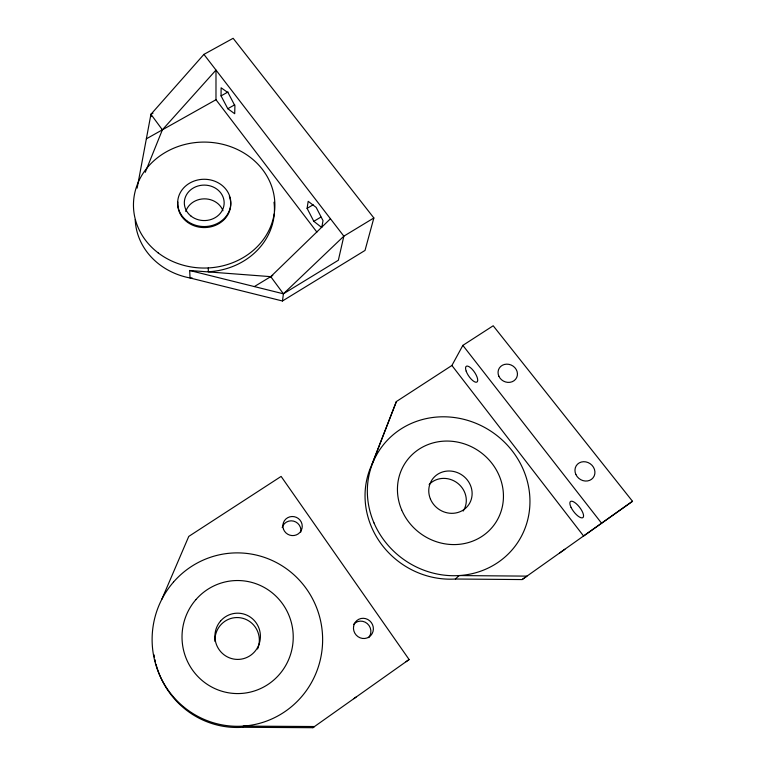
<?xml version="1.0" encoding="UTF-8"?>
<svg xmlns="http://www.w3.org/2000/svg" width="766" height="766" viewBox="0 0 766 766"><rect width="100%" height="100%" fill="white"/><g stroke="black" fill="none" stroke-linecap="round" stroke-linejoin="round"><path stroke-width="1.15" d="M316.904 232.108L215.983 99.724L215.993 70.07L162.382 129.818L145.262 172.302M221.058 95.884L221.115 87.793L228.067 92.686L234.923 105.785L234.693 113.722L227.789 108.715L221.058 95.884L228.029 91.977M135.209 219.603A69.237 61.922 0 0 0 190.045 277.972L282.453 300.99L283.42 293.809L343.848 236.167L373.865 217.965L233.132 38.3L203.919 54.386L150.931 114.306L137.143 188.12M307.099 208.371L308.191 201.324L316.186 207.423L323.022 220.656L321.749 227.512L313.821 221.326L307.099 208.371L313.179 204.752M373.865 217.965L365.018 250.434L282.453 300.99M242.745 727.288L243.195 726.111L314.462 726.532L312.863 727.7L242.745 727.288A85.399 83.906 88.1 0 1 155.996 664.17M371.979 464.368L396.376 401.547L451.902 365.478L462.856 345.38L493.189 325.77L632.505 501.29L522.115 579.565L455.368 579.019A81.866 76.504 35.7 0 1 380.874 543.477A81.866 76.504 35.7 0 1 371.979 464.368L396.376 401.547M161.789 599.366L188.762 536.411L281.122 476.414L409.111 659.536L406.037 661.738M192.343 278.125L190.045 277.972L189.681 270.494L270.752 276.65L330.443 218.76M455.368 579.019L459.14 575.563L526.931 576.128L522.115 579.565M353.835 698.697L356.094 697.06M559.506 553.1L564.868 549.27M632.505 501.29L583.596 536.018L451.902 365.478M312.863 727.7L409.111 659.536M189.681 270.494L283.42 293.809L338.361 260.239L343.848 236.167L203.919 54.386M254.35 286.58L272.782 275.415M313.821 221.326L320.877 217.104M227.789 108.715L234.731 104.798M146.354 138.828L215.983 99.724M151.151 116.614L150.931 114.306L152.989 113.167M462.856 345.38L601.559 523.188M150.931 114.306L162.382 129.818M270.752 276.65L283.42 293.809M208.275 267.947L208.323 271.758A70.213 62.621 0.1 0 0 274.266 213.877M429.132 484.524A21.659 20.242 35.6 0 1 457.656 483.222A21.659 20.242 35.6 0 1 463.181 511.066M155.421 661.872A85.399 83.906 88.1 0 1 154.914 659.555M154.464 657.209A85.399 83.906 88.1 0 1 154.081 654.863M214.978 641.448A22.597 22.204 88 0 1 240.917 617.884A22.597 22.204 88 0 1 257.596 648.984M353.509 624.482A10.082 9.68 56.8 0 1 367.297 623.601A10.082 9.68 56.8 0 1 368.705 637.657M282.185 527.544A9.585 9.364 27.1 0 1 293.502 521.1A9.585 9.364 27.1 0 1 300.77 532.073M229.379 196.45A26.513 23.612 0.1 0 1 207.442 227.406A26.513 23.612 0.1 0 1 177.827 201.994M185.765 211.502A19.466 17.407 0.1 0 1 204.053 198.854A19.466 17.407 0.1 0 1 222.963 210.746M274.008 202.214A70.213 62.621 0.1 0 1 274.41 211.521M575.869 474.47A10.36 9.278 36.8 0 0 593.095 477.783A10.36 9.278 36.8 0 0 585.875 461.888A10.36 9.278 36.8 0 0 575.869 474.47M498.848 376.183A9.901 8.914 27.3 0 0 515.537 379.333A9.901 8.914 27.3 0 0 508.873 364.329A9.901 8.914 27.3 0 0 498.848 376.183M466.159 371.108A9.527 3.476 55.7 0 0 476.682 382.177A9.527 3.476 55.7 0 0 472.067 369.155A9.527 3.476 55.7 0 0 466.159 371.108M571.082 507.418A10.178 3.658 52.3 0 0 582.926 517.596A10.178 3.658 52.3 0 0 576.109 503.578A10.178 3.658 52.3 0 0 571.082 507.418M220.579 621.015A23.114 22.741 87.5 0 0 233.209 658.961A23.114 22.741 87.5 0 0 259.214 628.924A23.114 22.741 87.5 0 0 220.579 621.015M430.415 498.982A22.166 20.663 35 0 0 467.662 506.106A22.166 20.663 35 0 0 453.252 471.396A22.166 20.663 35 0 0 430.415 498.982M353.586 626.425A10.245 9.834 56.1 0 0 366.971 637.992A10.245 9.834 56.1 0 0 369.71 620.805A10.245 9.834 56.1 0 0 353.586 626.425M283.439 529.115A9.738 9.498 26.2 0 0 299.956 532.36A9.738 9.498 26.2 0 0 294.278 516.696A9.738 9.498 26.2 0 0 283.439 529.115M401.643 509.85A54.195 50.527 35.1 0 0 492.768 526.644A54.195 50.527 35.1 0 0 456.919 441.972A54.195 50.527 35.1 0 0 401.643 509.85M373.98 522.9A83.13 77.567 35.3 0 0 513.862 547.776A83.13 77.567 35.3 0 0 458.087 418.102A83.13 77.567 35.3 0 0 373.98 522.9M173.48 582.093A86.711 85.256 87.8 0 0 220.426 724.55A86.711 85.256 87.8 0 0 318.206 612.13A86.711 85.256 87.8 0 0 173.48 582.093M195.904 599.625A56.521 55.602 87.6 0 0 226.64 692.445A56.521 55.602 87.6 0 0 290.324 619.091A56.521 55.602 87.6 0 0 195.904 599.625M191.04 216.108A19.916 17.733 0.1 0 0 223.758 206.37A19.916 17.733 0.1 0 0 197.915 186.014A19.916 17.733 0.1 0 0 191.04 216.108M158.102 252.837A70.711 62.984 0.1 0 0 273.654 216.74A70.711 62.984 0.1 0 0 180.738 145.636A70.711 62.984 0.1 0 0 158.102 252.837M186.674 220.646A26.561 23.641 0.1 0 0 230.269 207.586A26.561 23.641 0.1 0 0 195.751 180.498A26.561 23.641 0.1 0 0 186.674 220.646"/></g></svg>
